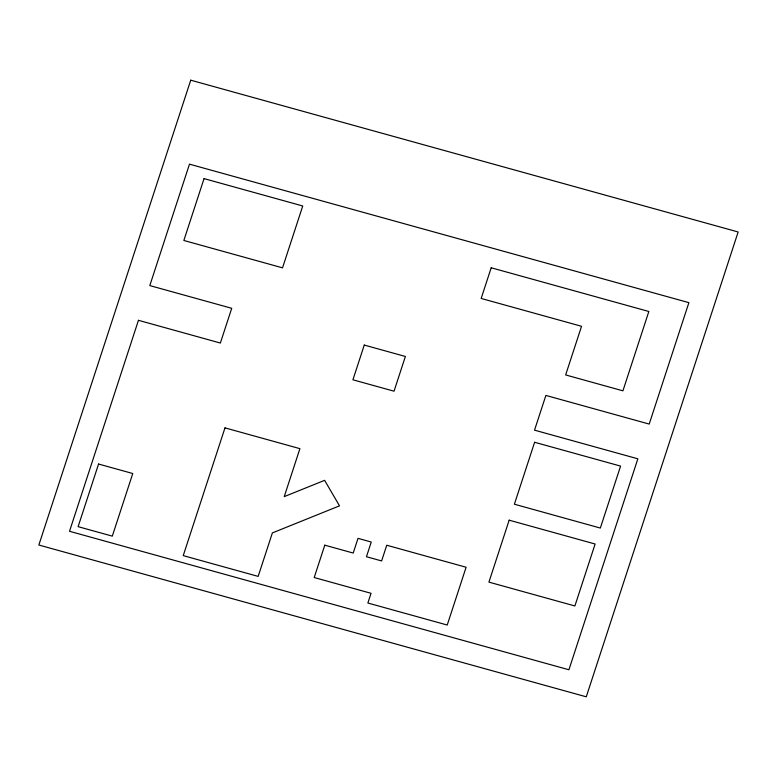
<?xml version="1.0" encoding="UTF-8"?>
<svg xmlns="http://www.w3.org/2000/svg" width="777" height="777" viewBox="0 0 777 777"><rect width="100%" height="100%" fill="white"/><g stroke="black" fill="none" stroke-linecap="round" stroke-linejoin="round"><path stroke-width="1.17" d="M190.734 80.186L38.85 545.017L586.266 696.814L738.15 231.983L190.734 80.186M138.452 320.318L69.522 531.283L568.919 669.764L637.849 458.809L534.527 430.157L545.881 395.425L649.203 424.077L688.878 302.651L189.481 164.161L149.806 285.586L231.721 308.304L220.367 343.036L138.452 320.318M98.572 464.034L78.108 526.66L112.306 536.14L132.77 473.523L98.572 464.034M204.06 178.613L183.848 240.472L282.527 267.842L302.739 205.983L204.06 178.613M224.98 427.874L183.236 555.623L258.168 576.398L272.377 532.915L339.51 505.846L324.621 480.341L284.236 496.62L299.912 448.65L224.98 427.874M364.267 345.066L352.923 379.798L394.036 391.19L405.38 356.468L364.267 345.066M324.786 545.172L314.209 577.534L371.047 593.298L367.871 603.02L447.231 625.029L466.113 567.249L386.752 545.24L381.624 560.936L366.453 556.73L371.251 542.025L358.012 538.354L353.205 553.049L324.786 545.172M491.19 267.774L481.167 298.455L581.546 326.291L565.646 374.941L622.921 390.831L648.844 311.49L491.19 267.774M509.168 520.172L488.927 582.128L574.883 605.963L595.124 544.017L509.168 520.172M534.625 442.268L514.384 504.215L600.339 528.059L620.58 466.103L534.625 442.268"/></g></svg>
